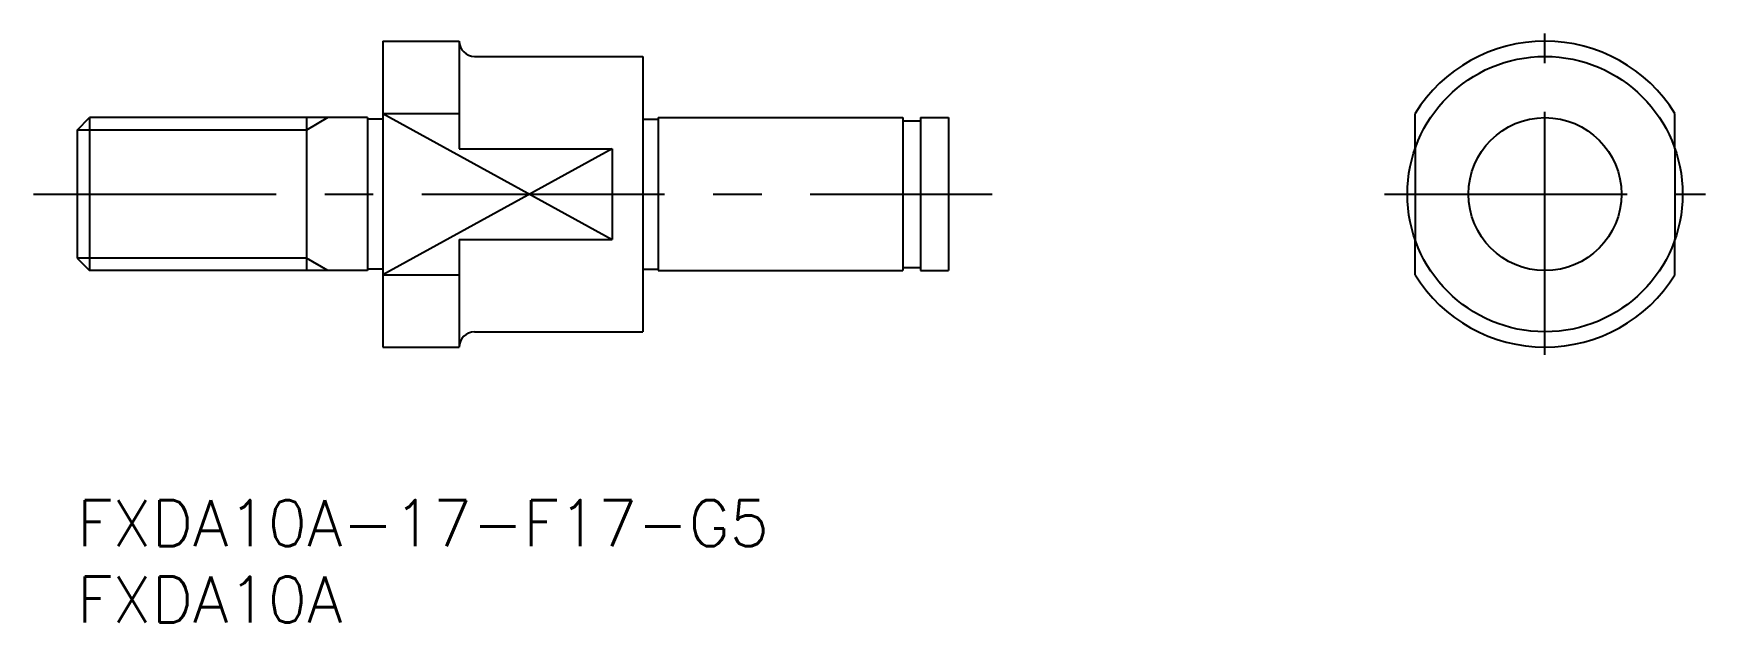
# Model space of a CAD drawing. Extents: x -3 to 106, y -8 to 30.
import ezdxf

# ---------------------------------------------------------------- set-up
doc = ezdxf.new("R2010")
doc.units = 0
doc.header["$LTSCALE"] = 0.5
doc.linetypes.add('CENTER', pattern=[50.8, 31.75, -6.35, 6.35, -6.35])
doc.linetypes.add('DASHED', pattern=[19.05, 12.7, -6.35])
for name, color, linetype in [('MSM_CENTER', 1, 'CENTER'), ('MSM_CONTINUOUS', 7, 'CONTINUOUS'), ('MSM_DASHED', 4, 'DASHED'), ('MSM_NARROW', 5, 'CONTINUOUS'), ('MSM_PART_NUMBER', 7, 'CONTINUOUS')]:
    doc.layers.add(name, color=color, linetype=linetype)
doc.styles.get("Standard").update_dxf_attribs({"font": 'txt.shx', "height": 3, "bigfont": 'bigfont.shx'})

# ---------------------------------------------------------------- blocks, each defined once
blk = doc.blocks.new('*U3')
at = {"layer": 'MSM_PART_NUMBER'}
blk.add_text('FXDA10A-17-F17-G5', height=3, dxfattribs=at).set_placement((0, -3))
blk = doc.blocks.new('*U4')
at = {"layer": 'MSM_PART_NUMBER'}
blk.add_text('FXDA10A', height=3, dxfattribs=at).set_placement((0, -8))

msp = doc.modelspace()

# ---------------------------------------------------------------- linework, layer by layer
at = {"layer": 'MSM_CENTER'}
for p, q in [((96, 9.5), (96, 30.5)), ((-2.85, 20), (59.85, 20)), ((85.5, 20), (106.5, 20))]:
    msp.add_line(p, q, dxfattribs=at)
at = {"layer": 'MSM_CONTINUOUS'}
for p, q in [((20, 30), (20, 10)), ((20, 30), (25, 30)), ((25, 30), (25, 22.96)), ((26, 29), (37, 29)), ((37, 29), (37, 11)), ((20, 25.27), (25, 25.27)), ((87.5, 22.96), (87.5, 25.27)), ((104.5, 22.96), (104.5, 25.27)), ((0, 24.19), (0.81, 25)), ((0, 24.19), (0, 15.81)), ((0.81, 25), (0.81, 15)), ((19, 25), (0.81, 25)), ((15, 25), (15, 15)), ((19, 25), (19, 15)), ((20, 24.9), (19, 24.9)), ((37, 24.9), (38, 24.9)), ((38, 25), (54, 25)), ((38, 25), (38, 15)), ((54, 25), (54, 15)), ((54, 24.8), (55.15, 24.8)), ((55.15, 25), (55.15, 15)), ((55.15, 25), (57, 25)), ((57, 25), (57, 15)), ((25, 22.96), (35, 22.96)), ((35, 22.96), (35, 17.04)), ((25, 17.04), (35, 17.04)), ((25, 17.04), (25, 10)), ((87.5, 14.73), (87.5, 17.04)), ((104.5, 14.73), (104.5, 17.04)), ((0, 15.81), (0.81, 15)), ((19, 15), (0.81, 15)), ((20, 15.1), (19, 15.1)), ((20, 14.73), (25, 14.73)), ((37, 15.1), (38, 15.1)), ((38, 15), (54, 15)), ((54, 15.2), (55.15, 15.2)), ((55.15, 15), (57, 15)), ((26, 11), (37, 11)), ((20, 10), (25, 10))]:
    msp.add_line(p, q, dxfattribs=at)
for radius in [9, 5]:
    msp.add_circle((96, 20), radius, dxfattribs=at)
for centre, radius, start, end in [((26, 30), 1, 180, 270), ((96, 20), 10, 31.7883, 148.2117), ((96, 20), 10, 211.7883, 328.2117), ((26, 10), 1, 90, 180)]:
    msp.add_arc(centre, radius, start, end, dxfattribs=at)
at = {"layer": 'MSM_DASHED'}
for p, q in [((87.5, 22.96), (87.5, 17.04)), ((104.5, 22.96), (104.5, 17.04))]:
    msp.add_line(p, q, dxfattribs=at)
at = {"layer": 'MSM_NARROW'}
for p, q in [((20, 25.27), (35, 17.04)), ((15, 24.19), (0, 24.19)), ((16.41, 25), (15, 24.19)), ((35, 22.96), (20, 14.73)), ((15, 15.81), (0, 15.81)), ((16.41, 15), (15, 15.81))]:
    msp.add_line(p, q, dxfattribs=at)

# ---------------------------------------------------------------- block references
at = {"layer": 'MSM_CONTINUOUS'}
for name in ['*U3', '*U4']:
    msp.add_blockref(name, (0, 0), dxfattribs=at)

doc.saveas('drawing.dxf')
